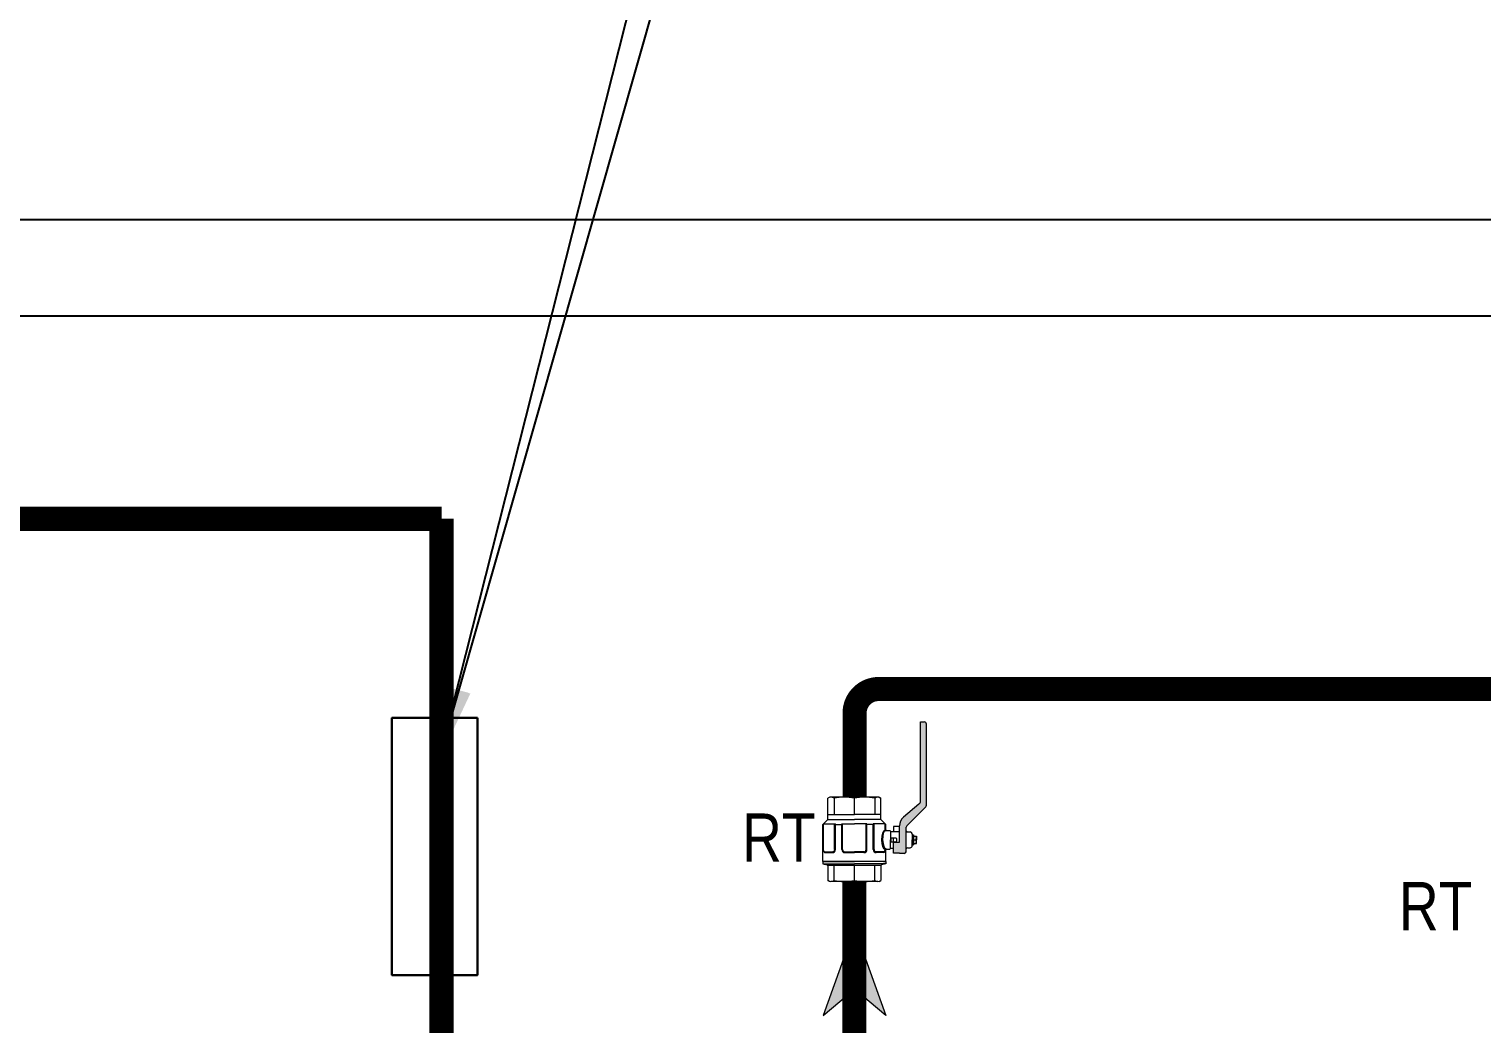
# Model space of a CAD drawing. Extents: x 2569 to 19597, y 1825 to 16548.
# Drawn here: x 13383 to 16398, y 11384 to 13448 of the extents above; entities that cross this region are included whole.
import ezdxf

# ---------------------------------------------------------------- set-up
doc = ezdxf.new("R2010")
doc.units = 0
for name, color, linetype, lineweight in [('SAN-MC-COLD WATER', 5, 'Continuous', 30), ('SAN-MC-RAIN WATER', 106, 'PLUVIALA_LINE', 13), ('SAN-MC-TEXT', 7, 'Continuous', 5), ('SAN-MC-VALVE', 7, 'Continuous', 5)]:
    doc.layers.add(name, color=color, linetype=linetype, lineweight=lineweight)
doc.styles.get("Standard").update_dxf_attribs({"font": 'arial.ttf'})
doc.styles.add('Text 100', font='ARIALN.TTF', dxfattribs={"height": 100})
doc.linetypes.add('PLUVIALA_LINE', pattern='A,300,-100,["P",Standard,S=0.5,R=0,X=-2,Y=-1],-120', length=520)
doc.dimstyles.get("Standard").update_dxf_attribs({"dimtxt": 0.18, "dimasz": 0.18, "dimexe": 0.18, "dimexo": 0.0625, "dimgap": 0.09, "dimtad": 0, "dimtih": 1, "dimtoh": 1, "dimdec": 4, "dimzin": 0, "dimdsep": 46, "dimtxsty": 'Standard', "dimcen": 0.09, "dimadec": 0, "dimazin": 0, "dimtfac": 1, "dimtdec": 4, "dimtofl": 0, "dimtmove": 0, "dimatfit": 3, "dimfxl": 1, "dimtolj": 1, "dimtzin": 0, "dimarcsym": 0})

# ---------------------------------------------------------------- blocks, each defined once
blk = doc.blocks.new('Robinet Sfera')
at = {"layer": 'SAN-MC-VALVE'}
h = blk.add_hatch(color=1, dxfattribs=at)
h.dxf.hatch_style = 1
h.paths.add_polyline_path([(139218.8, -108600.9), (139219.2, -108579.2), (139218.9, -108577.4), (139218.3, -108576.4), (139217.2, -108575.4), (139216.8, -108575.1), (139215.7, -108574.7), (139214.6, -108574.5), (139165.2, -108574.5), (139163.4, -108574.2), (139161.9, -108573.1), (139122.6, -108533.9), (139121.1, -108532.9), (139119.3, -108532.5), (138951.3, -108532.5), (138948, -108533.9), (138946.6, -108537.2), (138946.6, -108545), (139110.4, -108545), (139112.6, -108545.2), (139114.3, -108545.8), (139116.1, -108546.9), (139117.5, -108548.3), (139144.3, -108580.2), (139148.1, -108583.8), (139150, -108585.1), (139152.3, -108586.3), (139155.8, -108587.6), (139159.2, -108588.3), (139162.1, -108588.5), (139195.9, -108588.5), (139195.9, -108600.9)])
at = {"layer": 'SAN-MC-VALVE', "linetype": 'Continuous'}
for p, q in [((138946.6, -108545), (138946.6, -108537.2)), ((139119.3, -108532.5), (138951.3, -108532.5)), ((139161.9, -108573.1), (139122.6, -108533.9)), ((138947.1, -108545), (138946.6, -108544.5)), ((139110.4, -108545), (138946.6, -108545)), ((139117.5, -108548.3), (139144.3, -108580.2)), ((139174.9, -108572.2), (139174.9, -108566.7)), ((139179.6, -108562.1), (139191.2, -108562.1)), ((139183.5, -108559), (139181.1, -108559.6)), ((139181.1, -108562.1), (139181.1, -108559.6)), ((139181.1, -108559.6), (139191.2, -108559.6)), ((139181.1, -108562.1), (139181.3, -108561.8)), ((139181.3, -108562.1), (139182.5, -108561.8)), ((139181.3, -108561.8), (139181.3, -108562.1)), ((139182.5, -108562.1), (139184.7, -108561.8)), ((139182.5, -108561.8), (139182.5, -108562.1)), ((139183.5, -108559), (139183.5, -108553.5)), ((139183.5, -108553.5), (139191.2, -108553.5)), ((139184.7, -108562.1), (139187.8, -108561.8)), ((139184.7, -108561.8), (139184.7, -108562.1)), ((139187.8, -108561.8), (139187.8, -108562.1)), ((139187.8, -108562.1), (139191.2, -108561.8)), ((139199, -108553.5), (139191.2, -108553.5)), ((139191.2, -108559.6), (139191.2, -108554.1)), ((139201.3, -108559.6), (139191.2, -108559.6)), ((139191.2, -108562.1), (139194.7, -108561.8)), ((139191.2, -108561.8), (139191.2, -108562.1)), ((139202.9, -108562.1), (139191.2, -108562.1)), ((139194.7, -108562.1), (139197.7, -108561.8)), ((139194.7, -108561.8), (139194.7, -108562.1)), ((139197.7, -108562.1), (139200, -108561.8)), ((139197.7, -108561.8), (139197.7, -108562.1)), ((139199, -108559), (139199, -108553.5)), ((139199, -108559), (139201.3, -108559.6)), ((139200, -108562.1), (139201.1, -108561.8)), ((139200, -108561.8), (139200, -108562.1)), ((139201.1, -108562.1), (139201.3, -108561.8)), ((139201.1, -108562.1), (139201.1, -108561.8)), ((139201.1, -108562.1), (139201.1, -108561.8)), ((139201.1, -108561.8), (139201.1, -108562.1)), ((139201.3, -108561.8), (139201.3, -108559.6)), ((139207.6, -108572.2), (139207.6, -108566.7)), ((139195.9, -108588.5), (139162.1, -108588.5)), ((139163.6, -108588.5), (139163.6, -108600.9)), ((139163.6, -108600.9), (139174.1, -108600.9)), ((139191.2, -108574.5), (139165.2, -108574.5)), ((139174.1, -108607.2), (139174.1, -108588.5)), ((139187.3, -108606.1), (139187.3, -108595.8)), ((139188.1, -108595), (139194.3, -108595)), ((139194.3, -108601.2), (139188.1, -108601.2)), ((139214.6, -108574.5), (139191.2, -108574.5)), ((139195.1, -108606.1), (139195.1, -108595.8)), ((139195.9, -108600.9), (139195.9, -108588.5)), ((139218.8, -108600.9), (139195.9, -108600.9)), ((139208.3, -108607.2), (139208.3, -108600.9)), ((139218.8, -108588.5), (139219.2, -108588.5)), ((139218.8, -108588.5), (139218.8, -108600.9)), ((139219.2, -108588.5), (139219.2, -108579.2)), ((139102.6, -108631.1), (139104.9, -108627.1)), ((139102.6, -108631.1), (139102.6, -108733.5)), ((139149.2, -108627.1), (139104.9, -108627.1)), ((139138.3, -108627.1), (139138.3, -108682.3)), ((139159.3, -108617), (139149.2, -108627.1)), ((139149.2, -108627.1), (139149.2, -108682.3)), ((139170.2, -108618.5), (139157.8, -108618.5)), ((139157.8, -108618.5), (139157.8, -108643)), ((139170.2, -108617), (139159.3, -108617)), ((139171.8, -108617), (139171.8, -108608.7)), ((139173.3, -108607.2), (139191.2, -108607.2)), ((139195.1, -108606.1), (139187.3, -108606.1)), ((139209.1, -108607.2), (139191.2, -108607.2)), ((139210.7, -108617), (139210.7, -108608.7)), ((139236.3, -108617), (139212.2, -108617)), ((139213, -108618.5), (139212.2, -108618.5)), ((139216.1, -108621.6), (139216.1, -108636.7)), ((139217.7, -108621.6), (139217.7, -108636.7)), ((139236.3, -108621.6), (139236.3, -108617)), ((139236.3, -108617), (139236.3, -108617.9)), ((139236.3, -108617), (139236.3, -108682.3)), ((139236.3, -108617), (139241, -108617)), ((139236.3, -108618.1), (139236.3, -108619.5)), ((139236.3, -108619.5), (139236.3, -108682.3)), ((139241, -108617), (139243.4, -108625.9)), ((139241, -108617), (139241, -108682.3)), ((139243.7, -108737.5), (139243.7, -108627.1)), ((139244.9, -108627.1), (139275.3, -108627.1)), ((139277.5, -108631), (139275.3, -108627.1)), ((139104.9, -108640), (139138.3, -108640)), ((139211.4, -108641.4), (139157.8, -108641.4)), ((139211.4, -108643), (139157.8, -108643)), ((139211.4, -108656.2), (139157.8, -108656.2)), ((139157.8, -108656.2), (139157.8, -108682.3)), ((139211.4, -108657.8), (139157.8, -108657.8)), ((139159.3, -108643), (139159.3, -108656.2)), ((139275.3, -108640), (139243.7, -108640)), ((139277.5, -108639.7), (139277.5, -108724.8)), ((139138.3, -108682.3), (139104.9, -108682.3)), ((139138.3, -108737.5), (139138.3, -108682.3)), ((139149.2, -108737.5), (139149.2, -108682.3)), ((139157.8, -108708.3), (139157.8, -108682.3)), ((139216.1, -108662.4), (139216.1, -108682.3)), ((139216.1, -108702.1), (139216.1, -108682.3)), ((139217.7, -108662.4), (139217.7, -108682.3)), ((139217.7, -108702.1), (139217.7, -108682.3)), ((139236.3, -108745.1), (139236.3, -108682.3)), ((139236.3, -108682.3), (139236.3, -108747.6)), ((139241, -108747.6), (139241, -108682.3)), ((139275.3, -108682.3), (139243.7, -108682.3)), ((139211.4, -108706.8), (139157.8, -108706.8)), ((139211.4, -108708.3), (139157.8, -108708.3)), ((139211.4, -108721.6), (139157.8, -108721.6)), ((139157.8, -108746), (139157.8, -108721.6)), ((139159.3, -108721.6), (139159.3, -108708.3)), ((139102.6, -108733.5), (139104.9, -108737.5)), ((139104.9, -108724.5), (139138.3, -108724.5)), ((139149.2, -108737.5), (139104.9, -108737.5)), ((139159.3, -108747.6), (139149.2, -108737.5)), ((139211.4, -108723.2), (139157.8, -108723.2)), ((139213, -108746), (139157.8, -108746)), ((139236.3, -108747.6), (139159.3, -108747.6)), ((139216.1, -108742.9), (139216.1, -108727.8)), ((139217.7, -108742.9), (139217.7, -108727.8)), ((139236.3, -108747.6), (139236.3, -108744.1)), ((139236.3, -108746.4), (139236.3, -108745.1)), ((139236.3, -108747.6), (139236.3, -108746.6)), ((139236.3, -108747.6), (139241, -108747.6)), ((139241, -108747.6), (139243.4, -108738.6)), ((139275.3, -108724.5), (139243.7, -108724.5)), ((139244.9, -108737.5), (139275.3, -108737.5)), ((139277.5, -108733.6), (139275.3, -108737.5))]:
    blk.add_line(p, q, dxfattribs=at)
at = {"layer": 'SAN-MC-VALVE'}
blk.add_line((139277.5, -108633.5), (139277.5, -108731), dxfattribs=at)
at = {"layer": 'SAN-MC-VALVE', "linetype": 'Continuous'}
for centre, radius, start, end in [((138951.3, -108537.2), 4.67, 90, 180), ((139119.3, -108537.2), 4.67, 45.0001, 90), ((139110.4, -108554.3), 9.33, 39.9999, 90), ((139179.6, -108566.7), 4.67, 90, 180), ((139186.2, -108576.1), 17.3, 72.983, 107.017), ((139187.3, -108567.7), 14.2, 74.0201, 105.9799), ((139195.1, -108567.7), 14.2, 74.0201, 105.9799), ((139196.3, -108576.2), 17.4, 73.0712, 106.9288), ((139202.9, -108566.7), 4.67, 0, 90), ((139162.1, -108565.2), 23.3, 220, 270), ((139165.2, -108569.8), 4.67, 225.0004, 270), ((139172.6, -108572.2), 2.33, 270, 0), ((139188.1, -108595.8), 0.778, 90, 180), ((139188.1, -108600.4), 0.778, 180, 270), ((139194.3, -108595.8), 0.778, 0, 90), ((139194.3, -108600.4), 0.778, 270, 0), ((139209.9, -108572.2), 2.33, 180, 270), ((139214.6, -108579.2), 4.67, 0, 90), ((139112.8, -108633.5), 10.3, 140.9211, 219.0789), ((139170.2, -108615.4), 1.56, 270, 0), ((139170.2, -108617), 1.56, 270, 0), ((139173.3, -108608.7), 1.56, 90, 180), ((139209.1, -108608.7), 1.56, 0, 90), ((139212.2, -108615.4), 1.56, 180, 270), ((139212.2, -108617), 1.56, 180, 270), ((139213, -108621.6), 3.11, 0, 90), ((139214.5, -108621.6), 3.11, 0, 90), ((139244.9, -108625.5), 1.56, 195.0002, 270), ((139267.1, -108633.5), 10.5, 321.7703, 38.2297), ((139200.8, -108661.2), 98.2, 167.5816, 192.4184), ((139211.4, -108636.7), 4.67, 270, 0), ((139211.4, -108636.7), 6.22, 270, 0), ((139211.4, -108662.4), 6.22, 0, 90), ((139211.4, -108662.4), 4.67, 0, 90), ((139177, -108661.2), 100.6, 347.8706, 12.1294), ((139200.8, -108703.4), 98.2, 167.5816, 192.4184), ((139177, -108703.4), 100.6, 347.8706, 12.1294), ((139211.4, -108702.1), 6.22, 270, 0), ((139211.4, -108702.1), 4.67, 270, 0), ((139211.4, -108727.8), 6.22, 0, 90), ((139112.8, -108731), 10.3, 140.9211, 219.0789), ((139211.4, -108727.8), 4.67, 0, 90), ((139213, -108742.9), 3.11, 270, 0), ((139214.5, -108742.9), 3.11, 270, 0), ((139214.5, -108749.2), 3.11, 89.99999722530514, 90), ((139244.9, -108739), 1.56, 90, 164.9998), ((139267.1, -108731), 10.5, 321.7703, 38.2297)]:
    blk.add_arc(centre, radius, start, end, dxfattribs=at)
at = {"layer": 'SAN-MC-VALVE', "linetype": 'Continuous', "extrusion": (0, 0, -1)}
for centre, major_axis, ratio in [((139191.2, -108618.1), (-19.9, 0), 0.355391), ((139191.2, -108616.2), (-19.4, -0.8), 0.343041)]:
    blk.add_ellipse(centre, major_axis=major_axis, ratio=ratio, start_param=3.141593, end_param=6.283185, dxfattribs=at)

msp = doc.modelspace()

# ---------------------------------------------------------------- hatches: boundary and pattern name
at = {"layer": 'SAN-MC-TEXT'}
h = msp.add_hatch(color=256, dxfattribs=at)
h.paths.add_polyline_path([(15031.26472, 11401.78543), (15096.16774, 11456.10184), (15096.16774, 11583.22431)])
h.paths.add_polyline_path([(15096.16774, 11583.22431), (15096.16774, 11456.10184), (15161.07076, 11401.78543)])

# ---------------------------------------------------------------- linework, layer by layer
msp.add_lwpolyline([(11427.24373, 9752.21856), (11427.24373, 9752.21856), (12327.24373, 9752.21856), (18545.27901, 9752.23127), (18545.20273, 13052.23127), (12327.24373, 13052.21856), (2569.35506, 13052.21856), (2569.35506, 9752.21856)], close=True)
msp.add_lwpolyline([(10969.43134, 9952.21856), (18345.20273, 9952.21856), (18345.20273, 12852.21856), (10969.43134, 12852.21856)])
at = {"layer": 'SAN-MC-COLD WATER'}
msp.add_lwpolyline([(14238.79313, 12432.04318, 50, 50, 0), (13056.54311, 12432.04318, 0, 0, 0)], format="xyseb", dxfattribs=at)
at = {"layer": 'SAN-MC-COLD WATER', "const_width": 50}
msp.add_lwpolyline([(14238.79313, 12432.41144), (14238.79313, 11292.36847)], dxfattribs=at)
at = {"layer": 'SAN-MC-COLD WATER'}
msp.add_lwpolyline([(14313.27726, 12018.97277), (14313.27726, 11485.82105), (14135.6803, 11485.82105), (14135.6803, 12018.97277)], close=True, dxfattribs=at)
at = {"layer": 'SAN-MC-RAIN WATER', "color": 30, "linetype": 'Continuous', "ltscale": 0.1, "const_width": 50}
msp.add_lwpolyline([(15096.16774, 11854.85153), (15096.16774, 12029.08689, -0.4142135624), (15146.16774, 12079.08689), (16806.11427, 12079.08689)], format="xyb", dxfattribs=at)
at = {"layer": 'SAN-MC-RAIN WATER', "color": 30, "linetype": 'Continuous', "ltscale": 10, "const_width": 50}
msp.add_lwpolyline([(15183.9527, 10636.58816), (15146.16774, 10636.58816, -0.4142135624), (15096.16774, 10686.58816), (15095.69552, 11679.89153)], format="xyb", dxfattribs=at)
at = {"layer": 'SAN-MC-TEXT'}
for p, q in [((15096.16774, 11583.22431), (15031.26472, 11401.78543)), ((15096.16774, 11583.22431), (15161.07076, 11401.78543)), ((15031.26472, 11401.78543), (15096.16774, 11456.10184)), ((15161.07076, 11401.78543), (15096.16774, 11456.10184))]:
    msp.add_line(p, q, dxfattribs=at)

# ---------------------------------------------------------------- block references
at = {"layer": 'SAN-MC-COLD WATER', "rotation": 270}
msp.add_blockref('Robinet Sfera', (123777.97608, 150957.42045), dxfattribs=at)

# ---------------------------------------------------------------- texts
at = {"layer": 'SAN-MC-TEXT', "char_height": 100, "style": 'Text 100'}
for insert, width, attachment_point in [((15015.27299, 11820.87381), 503.8554862, 3), ((16226.09135, 11678.70297), 721.4110239, 1)]:
    msp.add_mtext('\\A1;RT', dxfattribs=dict(at, insert=insert, width=width, attachment_point=attachment_point))

# ---------------------------------------------------------------- leaders
at = {"layer": 'SAN-MC-TEXT'}
for points, override in [([(14233.79145, 11932.18947, 0), (15106.61401, 15379.26992, 0)], {"dimasz": 150, "dimgap": 0.04, "dimtad": 0, "dimfxl": 0.1, "dimfxlon": 1, "dimtfill": 1}), ([(14233.79145, 11932.18947, 0), (15106.61401, 14994.81825, 0)], {"dimasz": 150, "dimgap": 0.04, "dimfxl": 0.1, "dimfxlon": 1, "dimtfill": 1})]:
    msp.add_leader(points, dimstyle='Standard', override=override, dxfattribs=at)

doc.saveas('drawing.dxf')
